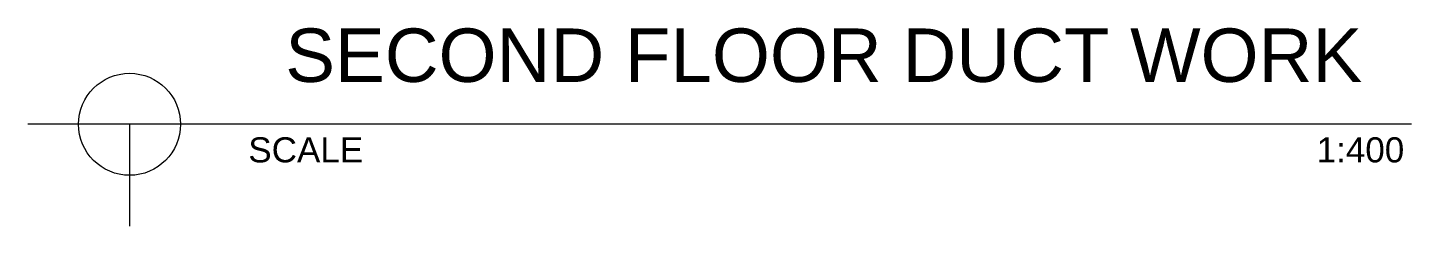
# Model space of a CAD drawing. Header units: millimetres. Extents: x 3 to 200, y 1 to 233.
# Drawn here: x 7.3 to 59.1, y 93.7 to 101.1 of the extents above; entities that cross this region are included whole.
import ezdxf

# ---------------------------------------------------------------- set-up
doc = ezdxf.new("R2010")
doc.units = ezdxf.units.MM
doc.header["$MEASUREMENT"] = 0
doc.styles.get("Standard").update_dxf_attribs({"font": 'arial.ttf'})

msp = doc.modelspace()

# ---------------------------------------------------------------- linework, layer by layer
at = {"color": 0, "linetype": 'ByBlock', "lineweight": 9}
for p, q in [((14.906, 97.473), (7.271, 97.473)), ((11.089, 97.473), (11.089, 93.655)), ((59.123, 97.473), (14.906, 97.473))]:
    msp.add_line(p, q, dxfattribs=at)
msp.add_circle((11.089, 97.473), 1.909, dxfattribs=at)

# ---------------------------------------------------------------- texts
for s, height, p in [('SECOND FLOOR DUCT WORK', 2, (16.925, 99.059)), ('SCALE                                                                                                  1:400', 0.939481, (15.54, 96.047))]:
    msp.add_text(s, height=height, dxfattribs=at).set_placement(p)

doc.saveas('drawing.dxf')
